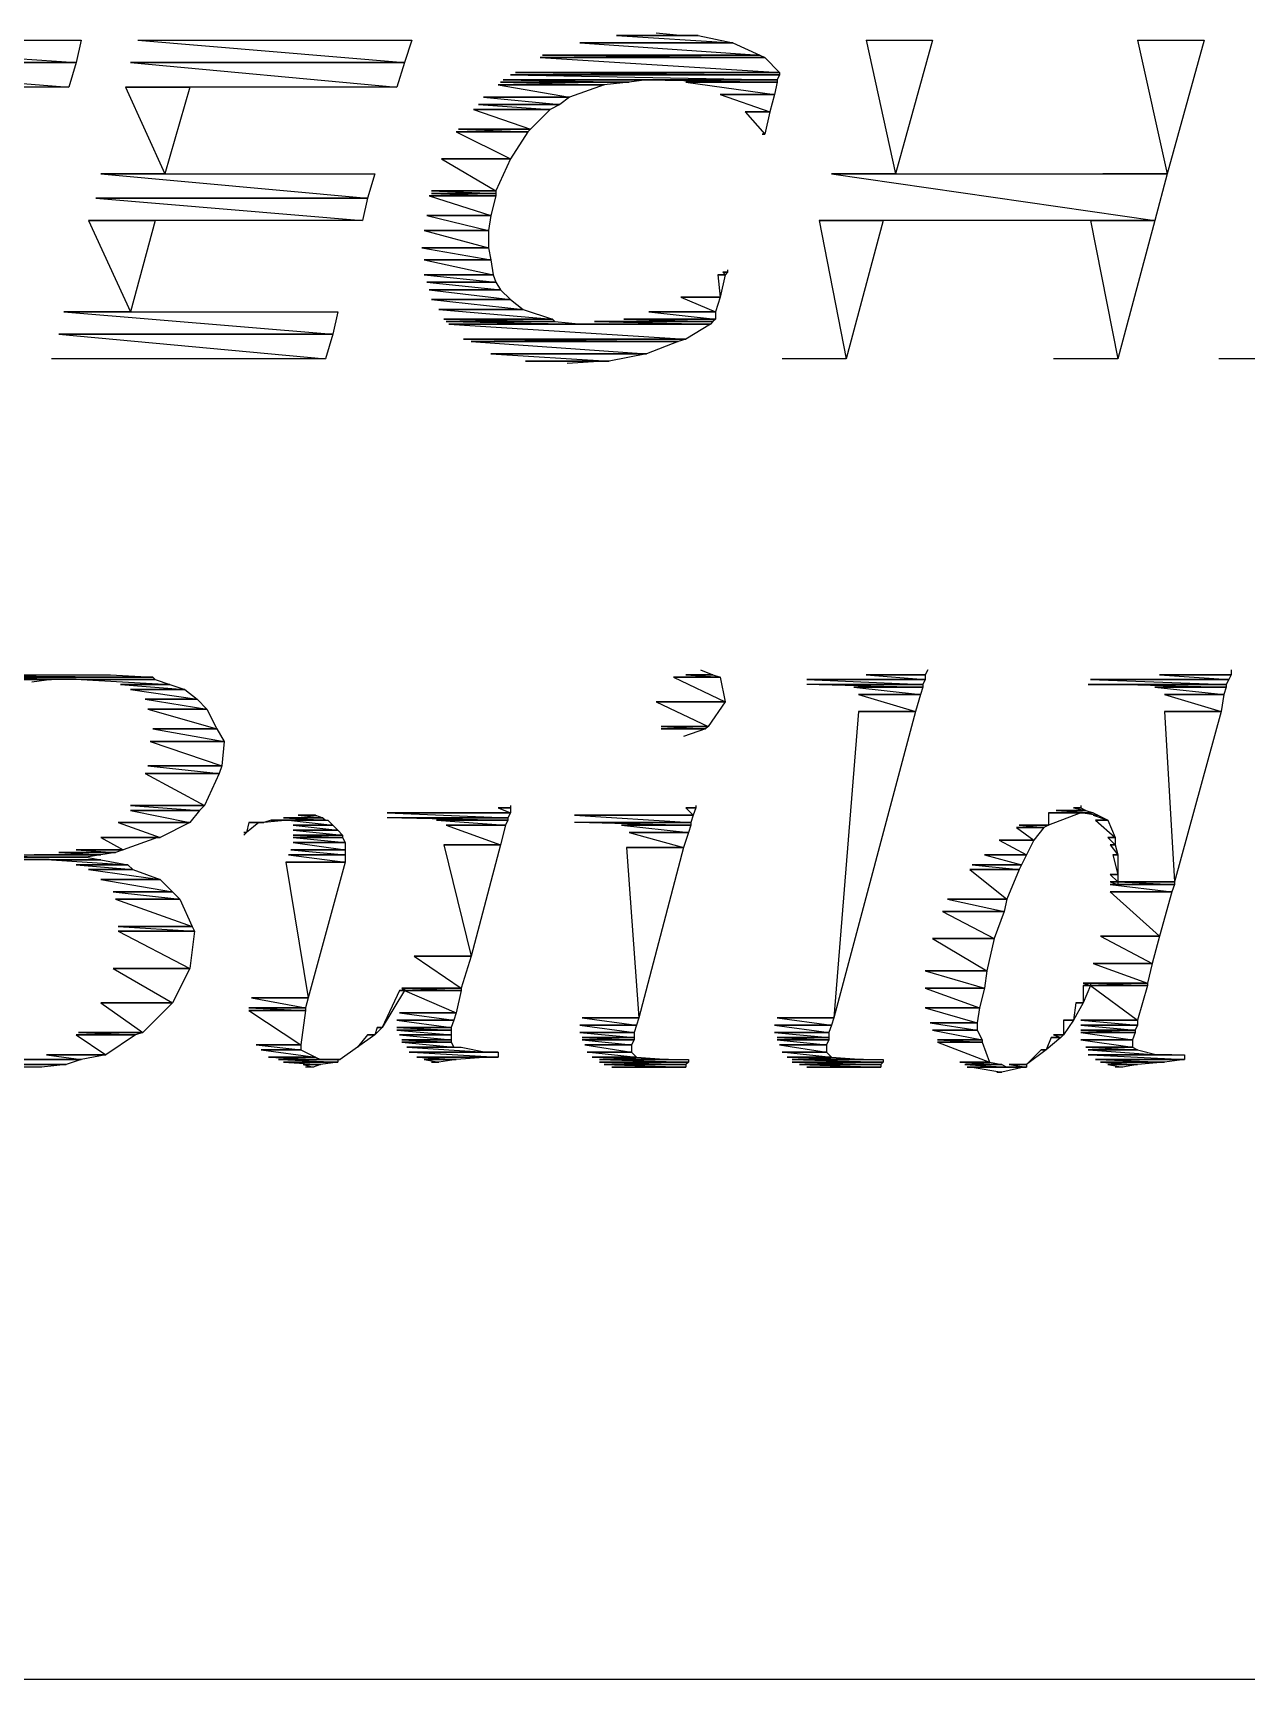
# Model space of a CAD drawing. Header units: millimetres. Extents: x 14 to 201, y 16 to 268.
# Drawn here: x 108.96 to 119.36, y 15.62 to 29.74 of the extents above; entities that cross this region are included whole.
import ezdxf

# ---------------------------------------------------------------- set-up
doc = ezdxf.new("R2010")
doc.units = ezdxf.units.MM
doc.layers.get('0').update_dxf_attribs({"linetype": 'CONTINUOUS'})

msp = doc.modelspace()

# ---------------------------------------------------------------- linework, layer by layer
at = {"color": 0}
for p, q in [((106.638, 29.6761), (109.325, 29.4845)), ((106.638, 29.6761), (109.368, 29.6761)), ((109.368, 29.6761), (109.325, 29.4845)), ((109.854, 29.6761), (112.141, 29.4845)), ((109.854, 29.6761), (112.204, 29.6761)), ((112.204, 29.6761), (112.141, 29.4845)), ((114.956, 29.654), (113.644, 29.654)), ((113.644, 29.654), (115.189, 29.5493)), ((113.644, 29.654), (114.956, 29.654)), ((114.66, 29.7174), (113.961, 29.7174)), ((113.961, 29.7174), (114.956, 29.654)), ((113.961, 29.7174), (114.66, 29.7174)), ((114.533, 29.7174), (114.004, 29.7174)), ((114.004, 29.7174), (114.66, 29.7174)), ((114.004, 29.7174), (114.66, 29.7174)), ((114.3, 29.7394), (114.533, 29.7174)), ((114.66, 29.7174), (114.956, 29.654)), ((114.956, 29.654), (115.189, 29.5493)), ((116.1, 29.6761), (116.353, 28.5323)), ((116.1, 29.6761), (116.67, 29.6761)), ((116.67, 29.6761), (116.353, 28.5323)), ((118.427, 29.6761), (118.682, 28.5323)), ((118.427, 29.6761), (118.999, 29.6761)), ((118.999, 29.6761), (118.682, 28.5323)), ((115.232, 29.5272), (113.305, 29.5272)), ((113.305, 29.5272), (115.358, 29.4004)), ((113.305, 29.5272), (115.232, 29.5272)), ((115.189, 29.5493), (113.326, 29.5493)), ((113.326, 29.5493), (115.232, 29.5272)), ((113.326, 29.5493), (115.189, 29.5493)), ((115.189, 29.5493), (115.232, 29.5272)), ((115.232, 29.5272), (115.358, 29.4004)), ((109.325, 29.4845), (106.575, 29.4845)), ((106.575, 29.4845), (109.262, 29.2737)), ((106.575, 29.4845), (109.325, 29.4845)), ((109.325, 29.4845), (109.262, 29.2737)), ((112.141, 29.4845), (109.791, 29.4845)), ((109.791, 29.4845), (112.077, 29.2737)), ((109.791, 29.4845), (112.141, 29.4845)), ((112.141, 29.4845), (112.077, 29.2737)), ((115.358, 29.3798), (113.052, 29.3798)), ((113.052, 29.3798), (115.338, 29.3371)), ((113.052, 29.3798), (115.358, 29.3798)), ((115.358, 29.4004), (113.093, 29.4004)), ((113.093, 29.4004), (115.358, 29.3798)), ((113.093, 29.4004), (115.358, 29.4004)), ((115.358, 29.3798), (115.338, 29.3371)), ((115.358, 29.4004), (115.358, 29.3798)), ((109.262, 29.2737), (106.532, 29.2737)), ((112.077, 29.2737), (109.75, 29.2737)), ((109.75, 29.2737), (110.087, 28.5323)), ((109.75, 29.2737), (110.3, 29.2737)), ((110.3, 29.2737), (110.087, 28.5323)), ((113.855, 29.2943), (112.945, 29.2943)), ((112.945, 29.2943), (113.558, 29.1882)), ((112.945, 29.2943), (113.855, 29.2943)), ((114.067, 29.3164), (112.966, 29.3164)), ((112.966, 29.3164), (113.855, 29.2943)), ((112.966, 29.3164), (114.067, 29.3164)), ((115.338, 29.3371), (112.988, 29.3371)), ((112.988, 29.3371), (114.067, 29.3164)), ((112.988, 29.3371), (114.216, 29.3371)), ((113.855, 29.2943), (113.558, 29.1882)), ((114.067, 29.3164), (113.855, 29.2943)), ((114.216, 29.3371), (114.067, 29.3164)), ((114.216, 29.3371), (115.338, 29.3164)), ((114.216, 29.3371), (115.338, 29.3371)), ((115.338, 29.3164), (114.554, 29.3164)), ((114.554, 29.3164), (115.316, 29.2103)), ((114.554, 29.3164), (115.338, 29.3164)), ((115.338, 29.3164), (115.316, 29.2103)), ((115.338, 29.3371), (115.338, 29.3164)), ((113.391, 29.0835), (112.733, 29.0835)), ((112.733, 29.0835), (113.221, 28.914)), ((112.733, 29.0835), (113.391, 29.0835)), ((113.475, 29.1248), (112.776, 29.1248)), ((112.776, 29.1248), (113.391, 29.0835)), ((112.776, 29.1248), (113.475, 29.1248)), ((113.558, 29.1882), (112.819, 29.1882)), ((112.819, 29.1882), (113.475, 29.1248)), ((112.819, 29.1882), (113.558, 29.1882)), ((113.391, 29.0835), (113.221, 28.914)), ((113.475, 29.1248), (113.391, 29.0835)), ((113.558, 29.1882), (113.475, 29.1248)), ((115.316, 29.2103), (114.85, 29.2103)), ((114.85, 29.2103), (115.274, 29.0614)), ((114.85, 29.2103), (115.316, 29.2103)), ((115.316, 29.2103), (115.274, 29.0614)), ((115.274, 29.0614), (115.062, 29.0614)), ((115.062, 29.0614), (115.232, 28.8713)), ((115.062, 29.0614), (115.274, 29.0614)), ((115.274, 29.0614), (115.232, 28.8713)), ((113.199, 28.8919), (112.586, 28.8919)), ((112.586, 28.8919), (113.052, 28.6591)), ((112.586, 28.8919), (113.199, 28.8919)), ((113.221, 28.914), (112.606, 28.914)), ((112.606, 28.914), (113.199, 28.8919)), ((112.606, 28.914), (113.221, 28.914)), ((113.199, 28.8919), (113.052, 28.6591)), ((113.221, 28.914), (113.199, 28.8919)), ((115.209, 28.8713), (115.232, 28.8713)), ((115.232, 28.8713), (115.209, 28.8713)), ((110.087, 28.5323), (109.538, 28.5323)), ((109.538, 28.5323), (111.824, 28.3215)), ((109.538, 28.5323), (111.887, 28.5323)), ((111.887, 28.5323), (111.824, 28.3215)), ((113.052, 28.6591), (112.459, 28.6591)), ((112.459, 28.6591), (112.925, 28.3848)), ((112.459, 28.6591), (113.052, 28.6591)), ((113.052, 28.6591), (112.925, 28.3848)), ((116.353, 28.5323), (115.804, 28.5323)), ((115.804, 28.5323), (118.576, 28.1299)), ((115.804, 28.5323), (118.682, 28.5323)), ((118.682, 28.5323), (118.131, 28.5323)), ((118.682, 28.5323), (118.576, 28.1299)), ((112.925, 28.3848), (112.373, 28.3848)), ((112.373, 28.3848), (112.925, 28.3628)), ((112.373, 28.3848), (112.925, 28.3848)), ((112.925, 28.3848), (112.925, 28.3628)), ((111.824, 28.3215), (109.495, 28.3215)), ((109.495, 28.3215), (111.781, 28.1299)), ((109.495, 28.3215), (111.824, 28.3215)), ((111.824, 28.3215), (111.781, 28.1299)), ((112.925, 28.3421), (112.353, 28.3421)), ((112.353, 28.3421), (112.882, 28.1726)), ((112.353, 28.3421), (112.925, 28.3421)), ((112.925, 28.3628), (112.373, 28.3628)), ((112.373, 28.3628), (112.925, 28.3421)), ((112.373, 28.3628), (112.925, 28.3628)), ((112.925, 28.3421), (112.882, 28.1726)), ((112.925, 28.3628), (112.925, 28.3421)), ((111.781, 28.1299), (109.431, 28.1299)), ((109.431, 28.1299), (109.791, 27.3472)), ((109.431, 28.1299), (110.003, 28.1299)), ((110.003, 28.1299), (109.791, 27.3472)), ((112.882, 28.1726), (112.332, 28.1726)), ((112.332, 28.1726), (112.861, 28.0458)), ((112.332, 28.1726), (112.882, 28.1726)), ((112.882, 28.1726), (112.861, 28.0458)), ((118.576, 28.1299), (115.697, 28.1299)), ((115.697, 28.1299), (115.93, 26.9448)), ((115.697, 28.1299), (116.247, 28.1299)), ((116.247, 28.1299), (115.93, 26.9448)), ((118.025, 28.1299), (118.258, 26.9448)), ((118.025, 28.1299), (118.576, 28.1299)), ((118.576, 28.1299), (118.258, 26.9448)), ((112.861, 28.0458), (112.31, 28.0458)), ((112.31, 28.0458), (112.861, 27.897)), ((112.31, 28.0458), (112.861, 28.0458)), ((112.861, 28.0458), (112.861, 27.897)), ((112.861, 27.897), (112.29, 27.897)), ((112.29, 27.897), (112.882, 27.7923)), ((112.29, 27.897), (112.861, 27.897)), ((112.861, 27.897), (112.882, 27.7923)), ((112.882, 27.7923), (112.31, 27.7923)), ((112.31, 27.7923), (112.903, 27.6655)), ((112.31, 27.7923), (112.882, 27.7923)), ((112.882, 27.7923), (112.903, 27.6655)), ((114.913, 27.6862), (114.872, 27.6862)), ((114.872, 27.6862), (114.893, 27.6655)), ((114.872, 27.6862), (114.913, 27.6862)), ((114.913, 27.6862), (114.893, 27.6655)), ((114.913, 27.7068), (114.913, 27.6862)), ((112.903, 27.6655), (112.31, 27.6655)), ((112.31, 27.6655), (112.925, 27.6007)), ((112.31, 27.6655), (112.903, 27.6655)), ((112.925, 27.6007), (112.332, 27.6007)), ((112.332, 27.6007), (112.966, 27.5373)), ((112.332, 27.6007), (112.925, 27.6007)), ((112.966, 27.5373), (112.353, 27.5373)), ((112.353, 27.5373), (113.052, 27.4533)), ((112.353, 27.5373), (112.966, 27.5373)), ((112.903, 27.6655), (112.925, 27.6007)), ((112.925, 27.6007), (112.966, 27.5373)), ((112.966, 27.5373), (113.052, 27.4533)), ((114.893, 27.6655), (114.829, 27.6655)), ((114.829, 27.6655), (114.85, 27.4739)), ((114.829, 27.6655), (114.893, 27.6655)), ((114.893, 27.6655), (114.85, 27.4739)), ((113.052, 27.4533), (112.373, 27.4533)), ((112.373, 27.4533), (113.158, 27.3678)), ((112.373, 27.4533), (113.052, 27.4533)), ((113.052, 27.4533), (113.158, 27.3678)), ((114.85, 27.4739), (114.512, 27.4739)), ((114.512, 27.4739), (114.808, 27.3472)), ((114.512, 27.4739), (114.85, 27.4739)), ((114.85, 27.4739), (114.808, 27.3472)), ((109.791, 27.3472), (109.221, 27.3472)), ((109.221, 27.3472), (111.528, 27.157)), ((109.221, 27.3472), (111.57, 27.3472)), ((111.57, 27.3472), (111.528, 27.157)), ((113.158, 27.3678), (112.437, 27.3678)), ((112.437, 27.3678), (113.411, 27.2838)), ((112.437, 27.3678), (113.158, 27.3678)), ((113.411, 27.2838), (112.48, 27.2838)), ((112.48, 27.2838), (113.432, 27.2631)), ((112.48, 27.2838), (113.411, 27.2838)), ((113.432, 27.2631), (112.5, 27.2631)), ((112.5, 27.2631), (113.665, 27.2411)), ((112.5, 27.2631), (113.432, 27.2631)), ((113.158, 27.3678), (113.411, 27.2838)), ((113.411, 27.2838), (113.432, 27.2631)), ((113.432, 27.2631), (113.665, 27.2411)), ((114.786, 27.2631), (113.771, 27.2631)), ((113.771, 27.2631), (114.766, 27.2411)), ((113.771, 27.2631), (114.786, 27.2631)), ((114.808, 27.2838), (114.024, 27.2838)), ((114.024, 27.2838), (114.786, 27.2631)), ((114.024, 27.2838), (114.808, 27.2838)), ((114.808, 27.3472), (114.237, 27.3472)), ((114.237, 27.3472), (114.808, 27.2838)), ((114.237, 27.3472), (114.808, 27.3472)), ((114.786, 27.2631), (114.766, 27.2411)), ((114.808, 27.2838), (114.786, 27.2631)), ((114.808, 27.3472), (114.808, 27.2838)), ((111.528, 27.157), (109.178, 27.157)), ((109.178, 27.157), (111.464, 26.9448)), ((109.178, 27.157), (111.528, 27.157)), ((111.528, 27.157), (111.464, 26.9448)), ((113.665, 27.2411), (112.522, 27.2411)), ((112.522, 27.2411), (114.554, 27.1143)), ((112.522, 27.2411), (114.766, 27.2411)), ((114.554, 27.1143), (112.649, 27.1143)), ((112.649, 27.1143), (114.49, 27.0936)), ((112.649, 27.1143), (114.554, 27.1143)), ((114.766, 27.2411), (113.665, 27.2411)), ((114.554, 27.1143), (114.49, 27.0936)), ((114.766, 27.2411), (114.554, 27.1143)), ((114.49, 27.0936), (112.713, 27.0936)), ((112.713, 27.0936), (114.216, 26.9875)), ((112.713, 27.0936), (114.49, 27.0936)), ((114.216, 26.9875), (112.882, 26.9875)), ((112.882, 26.9875), (113.897, 26.9241)), ((112.882, 26.9875), (114.216, 26.9875)), ((114.216, 26.9875), (113.897, 26.9241)), ((114.49, 27.0936), (114.216, 26.9875)), ((111.464, 26.9448), (109.115, 26.9448)), ((113.897, 26.9241), (113.178, 26.9241)), ((113.178, 26.9241), (113.855, 26.9241)), ((113.178, 26.9241), (113.897, 26.9241)), ((113.262, 26.9241), (113.855, 26.9241)), ((113.855, 26.9241), (113.262, 26.9241)), ((113.855, 26.9241), (113.538, 26.9034)), ((113.897, 26.9241), (113.855, 26.9241)), ((115.93, 26.9448), (115.379, 26.9448)), ((118.258, 26.9448), (117.708, 26.9448)), ((119.676, 26.9448), (119.126, 26.9448)), ((16.214, 15.6215), (149.648, 15.6215))]:
    msp.add_line(p, q, dxfattribs=at)
at = {"color": 251}
for p, q in [((109.983, 24.2149), (107.484, 24.2149)), ((107.484, 24.2149), (110.003, 24.1928)), ((107.484, 24.2149), (109.983, 24.2149)), ((110.003, 24.1928), (107.484, 24.1928)), ((107.484, 24.1928), (109.115, 24.1928)), ((107.505, 24.2356), (109.983, 24.2149)), ((107.505, 24.2356), (109.621, 24.2356)), ((109.115, 24.1928), (108.945, 24.1722)), ((109.368, 24.1928), (110.13, 24.1515)), ((109.368, 24.1928), (110.003, 24.1928)), ((109.621, 24.2356), (109.983, 24.2149)), ((110.13, 24.1515), (109.707, 24.1515)), ((109.707, 24.1515), (110.257, 24.1088)), ((109.707, 24.1515), (110.13, 24.1515)), ((109.983, 24.2149), (110.003, 24.1928)), ((110.003, 24.1928), (110.13, 24.1515)), ((110.13, 24.1515), (110.257, 24.1088)), ((114.85, 24.2149), (114.449, 24.2149)), ((114.449, 24.2149), (114.893, 24.0027)), ((114.449, 24.2149), (114.85, 24.2149)), ((114.786, 24.2356), (114.554, 24.2356)), ((114.554, 24.2356), (114.85, 24.2149)), ((114.554, 24.2356), (114.786, 24.2356)), ((114.68, 24.2783), (114.786, 24.2356)), ((114.786, 24.2356), (114.85, 24.2149)), ((114.85, 24.2149), (114.893, 24.0027)), ((116.607, 24.1928), (115.591, 24.1928)), ((115.591, 24.1928), (116.586, 24.1515)), ((115.591, 24.1928), (116.607, 24.1928)), ((116.586, 24.1515), (115.591, 24.1515)), ((115.697, 24.1515), (116.586, 24.1294)), ((115.697, 24.1515), (116.586, 24.1515)), ((116.607, 24.2356), (116.1, 24.2356)), ((116.1, 24.2356), (116.607, 24.1928)), ((116.1, 24.2356), (116.607, 24.2356)), ((116.607, 24.1928), (116.586, 24.1515)), ((116.586, 24.1515), (116.586, 24.1294)), ((116.629, 24.2783), (116.607, 24.2356)), ((116.607, 24.2356), (116.607, 24.1928)), ((119.189, 24.1515), (118.004, 24.1515)), ((118.004, 24.1515), (119.189, 24.1515)), ((118.004, 24.1515), (119.189, 24.1515)), ((119.211, 24.1928), (118.025, 24.1928)), ((118.025, 24.1928), (119.189, 24.1515)), ((118.025, 24.1928), (119.211, 24.1928)), ((119.189, 24.1515), (118.321, 24.1515)), ((118.321, 24.1515), (119.189, 24.1294)), ((118.321, 24.1515), (119.189, 24.1515)), ((119.232, 24.2356), (118.617, 24.2356)), ((118.617, 24.2356), (119.211, 24.1928)), ((118.617, 24.2356), (119.232, 24.2356)), ((119.211, 24.1928), (119.189, 24.1515)), ((119.189, 24.1515), (119.189, 24.1294)), ((119.232, 24.2356), (119.211, 24.1928)), ((119.232, 24.2783), (119.232, 24.2356)), ((110.257, 24.1088), (109.791, 24.1088)), ((109.791, 24.1088), (110.363, 24.0247)), ((109.791, 24.1088), (110.257, 24.1088)), ((110.363, 24.0247), (109.918, 24.0247)), ((109.918, 24.0247), (110.447, 23.9393)), ((109.918, 24.0247), (110.363, 24.0247)), ((110.257, 24.1088), (110.363, 24.0247)), ((110.363, 24.0247), (110.447, 23.9393)), ((114.893, 24.0027), (114.3, 24.0027)), ((114.3, 24.0027), (114.745, 23.7918)), ((114.3, 24.0027), (114.893, 24.0027)), ((114.893, 24.0027), (114.745, 23.7918)), ((116.586, 24.1294), (115.994, 24.1294)), ((115.994, 24.1294), (116.566, 24.0661)), ((115.994, 24.1294), (116.586, 24.1294)), ((116.566, 24.0661), (116.036, 24.0661)), ((116.036, 24.0661), (116.523, 23.9186)), ((116.036, 24.0661), (116.566, 24.0661)), ((116.566, 24.0661), (116.523, 23.9186)), ((116.586, 24.1294), (116.566, 24.0661)), ((119.189, 24.1294), (118.576, 24.1294)), ((118.576, 24.1294), (119.169, 24.0661)), ((118.576, 24.1294), (119.189, 24.1294)), ((119.169, 24.0661), (118.66, 24.0661)), ((118.66, 24.0661), (119.146, 23.9186)), ((118.66, 24.0661), (119.169, 24.0661)), ((119.169, 24.0661), (119.146, 23.9186)), ((119.189, 24.1294), (119.169, 24.0661)), ((110.447, 23.9393), (109.94, 23.9393)), ((109.94, 23.9393), (110.532, 23.7698)), ((109.94, 23.9393), (110.447, 23.9393)), ((110.447, 23.9393), (110.532, 23.7698)), ((116.036, 23.9186), (115.824, 21.2935)), ((116.523, 23.9186), (115.824, 21.2935)), ((116.523, 23.9186), (116.036, 23.9186)), ((116.036, 23.9186), (116.523, 23.9186)), ((119.146, 23.9186), (118.66, 23.9186)), ((118.66, 23.9186), (118.746, 22.4579)), ((118.66, 23.9186), (119.146, 23.9186)), ((119.146, 23.9186), (118.746, 22.4579)), ((110.532, 23.7698), (109.983, 23.7698)), ((109.983, 23.7698), (110.596, 23.6637)), ((109.983, 23.7698), (110.532, 23.7698)), ((110.532, 23.7698), (110.596, 23.6637)), ((114.745, 23.7918), (114.343, 23.7918)), ((114.343, 23.7918), (114.723, 23.7698)), ((114.343, 23.7918), (114.745, 23.7918)), ((114.343, 23.7698), (114.723, 23.7698)), ((114.723, 23.7698), (114.343, 23.7698)), ((114.723, 23.7698), (114.533, 23.7064)), ((114.745, 23.7918), (114.723, 23.7698)), ((110.596, 23.6637), (109.96, 23.6637)), ((109.96, 23.6637), (110.575, 23.4528)), ((109.96, 23.6637), (110.596, 23.6637)), ((110.596, 23.6637), (110.575, 23.4528)), ((110.575, 23.4528), (109.94, 23.4528)), ((109.94, 23.4528), (110.553, 23.3894)), ((109.94, 23.4528), (110.575, 23.4528)), ((110.575, 23.4528), (110.553, 23.3894)), ((110.553, 23.3894), (109.918, 23.3894)), ((109.918, 23.3894), (110.426, 23.1138)), ((109.918, 23.3894), (110.553, 23.3894)), ((110.553, 23.3894), (110.426, 23.1138)), ((110.426, 23.1138), (109.791, 23.1138)), ((109.791, 23.1138), (110.383, 23.0711)), ((109.791, 23.1138), (110.426, 23.1138)), ((110.383, 23.0711), (109.791, 23.0711)), ((109.791, 23.0711), (110.3, 22.9664)), ((109.791, 23.0711), (110.383, 23.0711)), ((110.383, 23.0711), (110.3, 22.9664)), ((110.426, 23.1138), (110.383, 23.0711)), ((111.379, 23.0298), (111.231, 23.0298)), ((111.231, 23.0298), (111.442, 23.0077)), ((111.231, 23.0298), (111.379, 23.0298)), ((111.337, 23.0298), (111.252, 23.0298)), ((111.252, 23.0298), (111.379, 23.0298)), ((111.252, 23.0298), (111.379, 23.0298)), ((111.315, 23.0298), (111.337, 23.0298)), ((111.379, 23.0298), (111.442, 23.0077)), ((113.052, 23.0504), (111.993, 23.0504)), ((111.993, 23.0504), (113.029, 23.0077)), ((111.993, 23.0504), (113.052, 23.0504)), ((113.052, 23.0932), (112.945, 23.0932)), ((112.945, 23.0932), (113.052, 23.0504)), ((112.945, 23.0932), (113.052, 23.0932)), ((113.052, 23.0504), (113.029, 23.0077)), ((113.052, 23.1138), (113.052, 23.0932)), ((113.052, 23.0932), (113.052, 23.0504)), ((114.617, 23.0298), (113.601, 23.0298)), ((113.601, 23.0298), (114.596, 22.9664)), ((113.601, 23.0298), (114.617, 23.0298)), ((114.639, 23.0932), (114.554, 23.0932)), ((114.554, 23.0932), (114.617, 23.0298)), ((114.554, 23.0932), (114.639, 23.0932)), ((114.617, 23.0298), (114.596, 22.9664)), ((114.639, 23.0932), (114.617, 23.0298)), ((114.639, 23.1138), (114.639, 23.0932)), ((118.047, 23.0504), (117.665, 23.0504)), ((117.665, 23.0504), (117.941, 23.0504)), ((117.665, 23.0504), (117.941, 23.0504)), ((117.665, 23.0504), (117.665, 22.9443)), ((117.665, 23.0504), (117.941, 23.0504)), ((117.941, 23.0504), (117.665, 22.9443)), ((117.983, 23.0711), (117.729, 23.0711)), ((117.729, 23.0711), (118.047, 23.0504)), ((117.729, 23.0711), (117.983, 23.0711)), ((117.941, 23.0932), (117.878, 23.0932)), ((117.878, 23.0932), (117.983, 23.0711)), ((117.878, 23.0932), (117.941, 23.0932)), ((117.941, 23.1138), (117.941, 23.0932)), ((117.941, 23.0932), (117.983, 23.0711)), ((117.941, 23.0504), (118.047, 23.0504)), ((117.941, 23.0504), (118.047, 23.0504)), ((118.047, 23.0504), (117.961, 23.0504)), ((117.961, 23.0504), (118.088, 23.0298)), ((117.961, 23.0504), (118.047, 23.0504)), ((117.983, 23.0711), (118.047, 23.0504)), ((118.047, 23.0504), (118.088, 23.0298)), ((118.088, 23.0298), (118.047, 23.0298)), ((118.047, 23.0298), (118.174, 22.9871)), ((118.047, 23.0298), (118.088, 23.0298)), ((118.088, 23.0298), (118.174, 22.9871)), ((110.3, 22.9664), (109.686, 22.9664)), ((109.686, 22.9664), (110.046, 22.8382)), ((109.686, 22.9664), (110.3, 22.9664)), ((110.3, 22.9664), (110.046, 22.8382)), ((110.765, 22.881), (110.786, 22.881)), ((110.786, 22.881), (110.765, 22.8603)), ((110.786, 22.881), (110.765, 22.881)), ((110.808, 22.9664), (110.786, 22.881)), ((110.892, 22.9664), (110.786, 22.881)), ((110.935, 22.9664), (110.808, 22.9664)), ((110.808, 22.9664), (110.892, 22.9664)), ((110.808, 22.9664), (110.935, 22.9664)), ((110.808, 22.9664), (110.892, 22.9664)), ((110.935, 22.9664), (110.892, 22.9664)), ((110.998, 22.9871), (110.935, 22.9664)), ((111.146, 22.9871), (110.935, 22.9664)), ((111.464, 22.9871), (110.998, 22.9871)), ((110.998, 22.9871), (111.146, 22.9871)), ((111.442, 23.0077), (111.104, 23.0077)), ((111.104, 23.0077), (111.464, 22.9871)), ((111.104, 23.0077), (111.442, 23.0077)), ((111.146, 22.9871), (111.485, 22.9871)), ((111.146, 22.9871), (111.485, 22.9871)), ((111.146, 22.9871), (111.528, 22.9443)), ((111.146, 22.9871), (111.485, 22.9871)), ((111.528, 22.9443), (111.188, 22.9443)), ((111.188, 22.9443), (111.528, 22.9443)), ((111.188, 22.9443), (111.528, 22.9443)), ((111.188, 22.9443), (111.57, 22.903)), ((111.188, 22.9443), (111.528, 22.9443)), ((111.57, 22.903), (111.188, 22.903)), ((111.188, 22.903), (111.611, 22.8603)), ((111.188, 22.903), (111.57, 22.903)), ((111.442, 23.0077), (111.464, 22.9871)), ((111.485, 22.9871), (111.528, 22.9443)), ((111.528, 22.9443), (111.57, 22.903)), ((111.57, 22.903), (111.611, 22.8603)), ((113.029, 23.0077), (111.993, 23.0077)), ((112.12, 23.0077), (113.029, 22.9871)), ((112.12, 23.0077), (113.029, 23.0077)), ((113.029, 22.9871), (112.416, 22.9871)), ((112.416, 22.9871), (113.009, 22.9443)), ((112.416, 22.9871), (113.029, 22.9871)), ((113.009, 22.9443), (112.5, 22.9443)), ((112.5, 22.9443), (112.966, 22.7748)), ((112.5, 22.9443), (113.009, 22.9443)), ((113.009, 22.9443), (112.966, 22.7748)), ((113.029, 22.9871), (113.009, 22.9443)), ((113.029, 23.0077), (113.029, 22.9871)), ((114.596, 22.9664), (113.601, 22.9664)), ((113.728, 22.9664), (114.596, 22.9443)), ((113.728, 22.9664), (114.596, 22.9664)), ((114.596, 22.9443), (114.004, 22.9443)), ((114.004, 22.9443), (114.576, 22.881)), ((114.004, 22.9443), (114.596, 22.9443)), ((114.576, 22.881), (114.067, 22.881)), ((114.067, 22.881), (114.533, 22.7542)), ((114.067, 22.881), (114.576, 22.881)), ((114.576, 22.881), (114.533, 22.7542)), ((114.596, 22.9443), (114.576, 22.881)), ((114.596, 22.9664), (114.596, 22.9443)), ((117.624, 22.9237), (117.391, 22.9237)), ((117.391, 22.9237), (117.538, 22.8176)), ((117.391, 22.9237), (117.624, 22.9237)), ((117.665, 22.9443), (117.412, 22.9443)), ((117.412, 22.9443), (117.624, 22.9237)), ((117.412, 22.9443), (117.665, 22.9443)), ((117.624, 22.9237), (117.538, 22.8176)), ((117.665, 22.9443), (117.624, 22.9237)), ((118.174, 22.9871), (118.068, 22.9871)), ((118.068, 22.9871), (118.237, 22.8382)), ((118.068, 22.9871), (118.174, 22.9871)), ((118.174, 22.9871), (118.237, 22.8382)), ((109.728, 22.7335), (109.325, 22.7335)), ((109.325, 22.7335), (109.664, 22.7114)), ((109.325, 22.7335), (109.728, 22.7335)), ((110.024, 22.8382), (109.538, 22.8382)), ((109.538, 22.8382), (109.728, 22.7335)), ((109.538, 22.8382), (110.024, 22.8382)), ((110.046, 22.8382), (109.558, 22.8382)), ((109.558, 22.8382), (110.024, 22.8382)), ((109.558, 22.8382), (110.046, 22.8382)), ((109.728, 22.7335), (109.664, 22.7114)), ((110.024, 22.8382), (109.728, 22.7335)), ((110.046, 22.8382), (110.024, 22.8382)), ((111.633, 22.7335), (111.168, 22.7335)), ((111.168, 22.7335), (111.633, 22.6908)), ((111.168, 22.7335), (111.633, 22.7335)), ((111.611, 22.8603), (111.188, 22.8603)), ((111.188, 22.8603), (111.611, 22.8382)), ((111.188, 22.8603), (111.611, 22.8603)), ((111.611, 22.8382), (111.188, 22.8382)), ((111.188, 22.8382), (111.633, 22.7969)), ((111.188, 22.8382), (111.611, 22.8382)), ((111.633, 22.7969), (111.188, 22.7969)), ((111.188, 22.7969), (111.633, 22.7335)), ((111.188, 22.7969), (111.633, 22.7969)), ((111.611, 22.8603), (111.611, 22.8382)), ((111.611, 22.8382), (111.633, 22.7969)), ((111.633, 22.7969), (111.633, 22.7335)), ((111.633, 22.7335), (111.633, 22.6908)), ((112.966, 22.7748), (112.48, 22.7748)), ((112.48, 22.7748), (112.713, 21.8226)), ((112.48, 22.7748), (112.966, 22.7748)), ((112.966, 22.7748), (112.713, 21.8226)), ((114.533, 22.7542), (114.046, 22.7542)), ((114.046, 22.7542), (114.151, 21.2935)), ((114.046, 22.7542), (114.533, 22.7542)), ((114.533, 22.7542), (114.151, 21.2935)), ((117.538, 22.8176), (117.242, 22.8176)), ((117.242, 22.8176), (117.475, 22.6908)), ((117.242, 22.8176), (117.538, 22.8176)), ((117.538, 22.8176), (117.475, 22.6908)), ((118.237, 22.8382), (118.174, 22.8382)), ((118.174, 22.8382), (118.237, 22.7748)), ((118.174, 22.8382), (118.237, 22.8382)), ((118.237, 22.7748), (118.194, 22.7748)), ((118.194, 22.7748), (118.258, 22.6908)), ((118.194, 22.7748), (118.237, 22.7748)), ((118.237, 22.8382), (118.237, 22.7748)), ((118.237, 22.7748), (118.258, 22.6908)), ((107.823, 22.6908), (109.411, 22.6701)), ((107.823, 22.6908), (109.538, 22.6908)), ((109.411, 22.6701), (107.823, 22.6701)), ((107.823, 22.6701), (109.538, 22.6481)), ((107.823, 22.6701), (109.411, 22.6701)), ((109.538, 22.6481), (107.823, 22.6481)), ((109.538, 22.6908), (108.966, 22.6908)), ((109.115, 22.6481), (109.77, 22.6053)), ((109.115, 22.6481), (109.538, 22.6481)), ((109.664, 22.7114), (109.178, 22.7114)), ((109.178, 22.7114), (109.538, 22.6908)), ((109.178, 22.7114), (109.664, 22.7114)), ((109.77, 22.6053), (109.325, 22.6053)), ((109.325, 22.6053), (109.813, 22.564)), ((109.325, 22.6053), (109.77, 22.6053)), ((109.538, 22.6908), (109.411, 22.6701)), ((109.411, 22.6701), (109.538, 22.6481)), ((109.664, 22.7114), (109.538, 22.6908)), ((109.538, 22.6481), (109.77, 22.6053)), ((109.77, 22.6053), (109.813, 22.564)), ((111.633, 22.6274), (111.125, 22.6274)), ((111.125, 22.6274), (111.315, 21.4629)), ((111.125, 22.6274), (111.633, 22.6274)), ((111.633, 22.6908), (111.146, 22.6908)), ((111.146, 22.6908), (111.633, 22.6274)), ((111.146, 22.6908), (111.633, 22.6908)), ((111.633, 22.6274), (111.315, 21.4629)), ((111.633, 22.6908), (111.633, 22.6274)), ((117.432, 22.6053), (117.009, 22.6053)), ((117.009, 22.6053), (117.412, 22.564)), ((117.009, 22.6053), (117.432, 22.6053)), ((117.475, 22.6908), (117.115, 22.6908)), ((117.115, 22.6908), (117.432, 22.6053)), ((117.115, 22.6908), (117.475, 22.6908)), ((117.432, 22.6053), (117.412, 22.564)), ((117.475, 22.6908), (117.432, 22.6053)), ((118.258, 22.6908), (118.217, 22.6908)), ((118.217, 22.6908), (118.258, 22.5213)), ((118.217, 22.6908), (118.258, 22.6908)), ((118.258, 22.6908), (118.258, 22.5213)), ((109.813, 22.564), (109.431, 22.564)), ((109.431, 22.564), (110.046, 22.4786)), ((109.431, 22.564), (109.813, 22.564)), ((110.046, 22.4786), (109.538, 22.4786)), ((109.538, 22.4786), (110.151, 22.3738)), ((109.538, 22.4786), (110.046, 22.4786)), ((109.813, 22.564), (110.046, 22.4786)), ((110.046, 22.4786), (110.151, 22.3738)), ((117.412, 22.564), (116.989, 22.564)), ((116.989, 22.564), (117.306, 22.3091)), ((116.989, 22.564), (117.412, 22.564)), ((117.412, 22.564), (117.306, 22.3091)), ((118.258, 22.5213), (118.194, 22.5213)), ((118.194, 22.5213), (118.258, 22.4579)), ((118.194, 22.5213), (118.258, 22.5213)), ((118.258, 22.4579), (118.194, 22.4579)), ((118.194, 22.4579), (118.258, 22.4372)), ((118.194, 22.4579), (118.258, 22.4579)), ((118.258, 22.5213), (118.258, 22.4579)), ((118.746, 22.4579), (118.258, 22.4579)), ((118.258, 22.4579), (118.746, 22.4372)), ((118.258, 22.4579), (118.746, 22.4579)), ((118.258, 22.4579), (118.258, 22.4372)), ((118.746, 22.4579), (118.746, 22.4372)), ((110.151, 22.3738), (109.644, 22.3738)), ((109.644, 22.3738), (110.216, 22.3091)), ((109.644, 22.3738), (110.151, 22.3738)), ((110.216, 22.3091), (109.664, 22.3091)), ((109.664, 22.3091), (110.32, 22.0762)), ((109.664, 22.3091), (110.216, 22.3091)), ((110.151, 22.3738), (110.216, 22.3091)), ((110.216, 22.3091), (110.32, 22.0762)), ((117.306, 22.3091), (116.797, 22.3091)), ((116.797, 22.3091), (117.285, 22.2043)), ((116.797, 22.3091), (117.306, 22.3091)), ((117.306, 22.3091), (117.285, 22.2043)), ((118.258, 22.4372), (118.194, 22.4372)), ((118.194, 22.4372), (118.723, 22.3738)), ((118.194, 22.4372), (118.746, 22.4372)), ((118.723, 22.3738), (118.194, 22.3738)), ((118.194, 22.3738), (118.617, 21.9921)), ((118.194, 22.3738), (118.723, 22.3738)), ((118.746, 22.4372), (118.258, 22.4372)), ((118.723, 22.3738), (118.617, 21.9921)), ((118.746, 22.4372), (118.723, 22.3738)), ((117.285, 22.2043), (116.756, 22.2043)), ((116.756, 22.2043), (117.199, 21.9715)), ((116.756, 22.2043), (117.285, 22.2043)), ((117.285, 22.2043), (117.199, 21.9715)), ((110.32, 22.0762), (109.686, 22.0762)), ((109.686, 22.0762), (110.342, 22.0348)), ((109.686, 22.0762), (110.32, 22.0762)), ((110.342, 22.0348), (109.686, 22.0348)), ((109.686, 22.0348), (110.3, 21.7165)), ((109.686, 22.0348), (110.342, 22.0348)), ((110.342, 22.0348), (110.3, 21.7165)), ((110.32, 22.0762), (110.342, 22.0348)), ((117.199, 21.9715), (116.67, 21.9715)), ((116.67, 21.9715), (117.199, 21.9715)), ((116.67, 21.9715), (117.199, 21.9715)), ((116.67, 21.9715), (117.136, 21.6958)), ((116.67, 21.9715), (117.199, 21.9715)), ((117.199, 21.9715), (117.136, 21.6958)), ((118.617, 21.9921), (118.11, 21.9921)), ((118.11, 21.9921), (118.554, 21.7592)), ((118.11, 21.9921), (118.617, 21.9921)), ((118.617, 21.9921), (118.554, 21.7592)), ((112.713, 21.8226), (112.226, 21.8226)), ((112.226, 21.8226), (112.629, 21.547)), ((112.226, 21.8226), (112.713, 21.8226)), ((112.713, 21.8226), (112.629, 21.547)), ((118.554, 21.7592), (118.047, 21.7592)), ((118.047, 21.7592), (118.513, 21.5897)), ((118.047, 21.7592), (118.554, 21.7592)), ((118.554, 21.7592), (118.513, 21.5897)), ((110.3, 21.7165), (109.644, 21.7165)), ((109.644, 21.7165), (110.3, 21.7165)), ((109.644, 21.7165), (110.3, 21.7165)), ((109.644, 21.7165), (110.151, 21.4202)), ((109.644, 21.7165), (110.3, 21.7165)), ((110.3, 21.7165), (110.151, 21.4202)), ((117.136, 21.6958), (116.607, 21.6958)), ((116.607, 21.6958), (117.115, 21.547)), ((116.607, 21.6958), (117.136, 21.6958)), ((117.136, 21.6958), (117.115, 21.547)), ((111.315, 21.4629), (110.829, 21.4629)), ((110.829, 21.4629), (111.294, 21.3789)), ((110.829, 21.4629), (111.315, 21.4629)), ((111.315, 21.4629), (111.294, 21.3789)), ((112.099, 21.5263), (111.95, 21.2094)), ((112.141, 21.5263), (111.95, 21.2094)), ((112.141, 21.5263), (112.099, 21.5263)), ((112.099, 21.5263), (112.141, 21.5263)), ((112.629, 21.547), (112.12, 21.547)), ((112.12, 21.547), (112.141, 21.5263)), ((112.12, 21.547), (112.141, 21.547)), ((112.141, 21.547), (112.629, 21.5263)), ((112.141, 21.547), (112.629, 21.547)), ((112.141, 21.547), (112.141, 21.5263)), ((112.629, 21.5263), (112.141, 21.5263)), ((112.141, 21.5263), (112.586, 21.3362)), ((112.141, 21.5263), (112.629, 21.5263)), ((112.629, 21.5263), (112.586, 21.3362)), ((112.629, 21.547), (112.629, 21.5263)), ((117.115, 21.547), (116.607, 21.547)), ((116.607, 21.547), (117.072, 21.3789)), ((116.607, 21.547), (117.115, 21.547)), ((117.115, 21.547), (117.072, 21.3789)), ((118.513, 21.5897), (117.961, 21.5897)), ((117.961, 21.5897), (118.025, 21.569)), ((117.961, 21.5897), (118.025, 21.5897)), ((118.025, 21.569), (117.961, 21.569)), ((117.961, 21.569), (117.961, 21.4202)), ((117.961, 21.569), (118.025, 21.569)), ((118.025, 21.569), (117.961, 21.4202)), ((118.025, 21.5897), (118.513, 21.569)), ((118.025, 21.5897), (118.513, 21.5897)), ((118.025, 21.5897), (118.025, 21.569)), ((118.513, 21.569), (118.025, 21.569)), ((118.025, 21.569), (118.427, 21.2728)), ((118.025, 21.569), (118.513, 21.569)), ((118.513, 21.569), (118.427, 21.2728)), ((118.513, 21.5897), (118.513, 21.569)), ((110.151, 21.4202), (109.538, 21.4202)), ((109.538, 21.4202), (109.897, 21.1667)), ((109.538, 21.4202), (110.151, 21.4202)), ((110.151, 21.4202), (109.897, 21.1667)), ((111.294, 21.3789), (110.808, 21.3789)), ((110.808, 21.3789), (111.294, 21.3568)), ((110.808, 21.3789), (111.294, 21.3789)), ((111.294, 21.3568), (110.808, 21.3568)), ((110.808, 21.3568), (111.252, 21.0606)), ((110.808, 21.3568), (111.294, 21.3568)), ((111.294, 21.3568), (111.252, 21.0606)), ((111.294, 21.3789), (111.294, 21.3568)), ((112.586, 21.3362), (112.099, 21.3362)), ((112.099, 21.3362), (112.586, 21.3362)), ((112.099, 21.3362), (112.586, 21.3362)), ((112.099, 21.3362), (112.564, 21.2728)), ((112.099, 21.3362), (112.586, 21.3362)), ((112.586, 21.3362), (112.564, 21.2728)), ((117.072, 21.3789), (116.607, 21.3789)), ((116.607, 21.3789), (117.052, 21.2507)), ((116.607, 21.3789), (117.072, 21.3789)), ((117.072, 21.3789), (117.052, 21.2507)), ((117.898, 21.4202), (117.878, 21.2728)), ((117.961, 21.4202), (117.878, 21.2728)), ((117.961, 21.4202), (117.898, 21.4202)), ((117.898, 21.4202), (117.961, 21.4202)), ((111.908, 21.2094), (111.887, 21.146)), ((111.95, 21.2094), (111.887, 21.146)), ((111.95, 21.2094), (111.908, 21.2094)), ((111.908, 21.2094), (111.95, 21.2094)), ((111.908, 21.2094), (111.95, 21.2094)), ((111.908, 21.2094), (111.95, 21.2094)), ((112.564, 21.2728), (112.077, 21.2728)), ((112.077, 21.2728), (112.543, 21.2094)), ((112.077, 21.2728), (112.564, 21.2728)), ((112.543, 21.2094), (112.077, 21.2094)), ((112.077, 21.2094), (112.543, 21.1873)), ((112.077, 21.2094), (112.543, 21.2094)), ((112.543, 21.1873), (112.077, 21.1873)), ((112.077, 21.1873), (112.543, 21.146)), ((112.077, 21.1873), (112.543, 21.1873)), ((112.564, 21.2728), (112.543, 21.2094)), ((112.543, 21.2094), (112.543, 21.1873)), ((112.543, 21.1873), (112.543, 21.146)), ((114.131, 21.2301), (113.644, 21.2301)), ((113.644, 21.2301), (114.11, 21.1667)), ((113.644, 21.2301), (114.131, 21.2301)), ((114.151, 21.2935), (113.665, 21.2935)), ((113.665, 21.2935), (114.131, 21.2301)), ((113.665, 21.2935), (114.151, 21.2935)), ((114.131, 21.2301), (114.11, 21.1667)), ((114.151, 21.2935), (114.131, 21.2301)), ((115.804, 21.2301), (115.316, 21.2301)), ((115.316, 21.2301), (115.781, 21.1667)), ((115.316, 21.2301), (115.804, 21.2301)), ((115.824, 21.2935), (115.338, 21.2935)), ((115.338, 21.2935), (115.804, 21.2301)), ((115.338, 21.2935), (115.824, 21.2935)), ((115.804, 21.2301), (115.781, 21.1667)), ((115.824, 21.2935), (115.804, 21.2301)), ((117.052, 21.2507), (116.65, 21.2507)), ((116.65, 21.2507), (117.052, 21.1873)), ((116.65, 21.2507), (117.052, 21.2507)), ((117.052, 21.1873), (116.67, 21.1873)), ((116.67, 21.1873), (117.095, 21.1033)), ((116.67, 21.1873), (117.052, 21.1873)), ((117.052, 21.2507), (117.052, 21.1873)), ((117.052, 21.1873), (117.095, 21.1033)), ((117.878, 21.2728), (117.792, 21.2728)), ((117.792, 21.2728), (117.792, 21.146)), ((117.792, 21.2728), (117.878, 21.2728)), ((117.878, 21.2728), (117.792, 21.146)), ((118.427, 21.2728), (117.941, 21.2728)), ((117.941, 21.2728), (118.427, 21.2301)), ((117.941, 21.2728), (118.427, 21.2728)), ((118.427, 21.2301), (117.941, 21.2301)), ((117.941, 21.2301), (118.407, 21.1873)), ((117.941, 21.2301), (118.427, 21.2301)), ((118.407, 21.1873), (117.941, 21.1873)), ((117.941, 21.1873), (118.407, 21.1667)), ((117.941, 21.1873), (118.407, 21.1873)), ((118.427, 21.2301), (118.407, 21.1873)), ((118.407, 21.1873), (118.407, 21.1667)), ((118.427, 21.2728), (118.427, 21.2301)), ((109.834, 21.146), (109.325, 21.146)), ((109.325, 21.146), (109.58, 20.9765)), ((109.325, 21.146), (109.834, 21.146)), ((109.897, 21.1667), (109.347, 21.1667)), ((109.347, 21.1667), (109.834, 21.146)), ((109.347, 21.1667), (109.897, 21.1667)), ((109.834, 21.146), (109.58, 20.9765)), ((109.897, 21.1667), (109.834, 21.146)), ((111.252, 21.0606), (110.871, 21.0606)), ((110.871, 21.0606), (111.252, 21.0178)), ((110.871, 21.0606), (111.252, 21.0606)), ((111.252, 21.0606), (111.252, 21.0178)), ((111.738, 21.0399), (111.591, 20.9338)), ((111.738, 21.0399), (111.591, 20.9338)), ((111.824, 21.146), (111.738, 21.0399)), ((111.887, 21.146), (111.738, 21.0399)), ((111.887, 21.146), (111.824, 21.146)), ((111.824, 21.146), (111.887, 21.146)), ((112.543, 21.146), (112.099, 21.146)), ((112.099, 21.146), (112.543, 21.1033)), ((112.099, 21.146), (112.543, 21.146)), ((112.543, 21.1033), (112.12, 21.1033)), ((112.12, 21.1033), (112.543, 21.0826)), ((112.12, 21.1033), (112.543, 21.1033)), ((112.543, 21.0826), (112.12, 21.0826)), ((112.12, 21.0826), (112.564, 21.0399)), ((112.12, 21.0826), (112.543, 21.0826)), ((112.564, 21.0399), (112.163, 21.0399)), ((112.163, 21.0399), (112.629, 21.0399)), ((112.163, 21.0399), (112.629, 21.0399)), ((112.163, 21.0399), (112.839, 20.9972)), ((112.163, 21.0399), (112.629, 21.0399)), ((112.543, 21.146), (112.543, 21.1033)), ((112.543, 21.1033), (112.543, 21.0826)), ((112.543, 21.0826), (112.564, 21.0399)), ((112.629, 21.0399), (112.839, 20.9972)), ((114.11, 21.1667), (113.644, 21.1667)), ((113.644, 21.1667), (114.11, 21.1239)), ((113.644, 21.1667), (114.11, 21.1667)), ((114.11, 21.1239), (113.665, 21.1239)), ((113.665, 21.1239), (114.11, 21.1033)), ((113.665, 21.1239), (114.11, 21.1239)), ((114.11, 21.1033), (113.665, 21.1033)), ((113.665, 21.1033), (114.088, 21.0606)), ((113.665, 21.1033), (114.11, 21.1033)), ((114.088, 21.0606), (113.687, 21.0606)), ((113.687, 21.0606), (114.088, 20.9972)), ((113.687, 21.0606), (114.088, 21.0606)), ((114.11, 21.1033), (114.088, 21.0606)), ((114.088, 21.0606), (114.088, 20.9972)), ((114.11, 21.1667), (114.11, 21.1239)), ((114.11, 21.1239), (114.11, 21.1033)), ((115.781, 21.1667), (115.316, 21.1667)), ((115.316, 21.1667), (115.781, 21.1239)), ((115.316, 21.1667), (115.781, 21.1667)), ((115.781, 21.1239), (115.338, 21.1239)), ((115.338, 21.1239), (115.781, 21.1033)), ((115.338, 21.1239), (115.781, 21.1239)), ((115.781, 21.1033), (115.338, 21.1033)), ((115.338, 21.1033), (115.761, 21.0606)), ((115.338, 21.1033), (115.781, 21.1033)), ((115.761, 21.0606), (115.358, 21.0606)), ((115.358, 21.0606), (115.761, 20.9972)), ((115.358, 21.0606), (115.761, 21.0606)), ((115.781, 21.1033), (115.761, 21.0606)), ((115.761, 21.0606), (115.761, 20.9972)), ((115.781, 21.1667), (115.781, 21.1239)), ((115.781, 21.1239), (115.781, 21.1033)), ((117.095, 21.1033), (116.713, 21.1033)), ((116.713, 21.1033), (117.095, 21.0826)), ((116.713, 21.1033), (117.095, 21.1033)), ((117.095, 21.0826), (116.713, 21.0826)), ((116.713, 21.0826), (117.158, 20.9131)), ((116.713, 21.0826), (117.095, 21.0826)), ((117.095, 21.1033), (117.095, 21.0826)), ((117.095, 21.0826), (117.158, 20.9131)), ((117.687, 21.1239), (117.644, 21.0178)), ((117.771, 21.1239), (117.644, 21.0178)), ((117.771, 21.1239), (117.687, 21.1239)), ((117.687, 21.1239), (117.771, 21.1239)), ((117.792, 21.146), (117.708, 21.146)), ((117.708, 21.146), (117.771, 21.1239)), ((117.708, 21.146), (117.792, 21.146)), ((117.792, 21.146), (117.771, 21.1239)), ((118.407, 21.1667), (117.941, 21.1667)), ((117.941, 21.1667), (118.384, 21.1033)), ((117.941, 21.1667), (118.407, 21.1667)), ((118.384, 21.1033), (117.941, 21.1033)), ((117.941, 21.1033), (118.384, 21.0399)), ((117.941, 21.1033), (118.384, 21.1033)), ((118.384, 21.0399), (117.983, 21.0399)), ((117.983, 21.0399), (118.384, 21.0399)), ((117.983, 21.0399), (118.384, 21.0399)), ((117.983, 21.0399), (118.427, 21.0178)), ((117.983, 21.0399), (118.384, 21.0399)), ((118.407, 21.1667), (118.384, 21.1033)), ((118.384, 21.1033), (118.384, 21.0399)), ((118.384, 21.0399), (118.427, 21.0178)), ((106.616, 20.9338), (109.241, 20.8911)), ((106.616, 20.9338), (109.368, 20.9338)), ((109.368, 20.9338), (108.712, 20.9338)), ((109.58, 20.9765), (109.072, 20.9765)), ((109.072, 20.9765), (109.368, 20.9338)), ((109.072, 20.9765), (109.58, 20.9765)), ((109.368, 20.9338), (109.241, 20.8911)), ((109.58, 20.9765), (109.368, 20.9338)), ((111.252, 21.0178), (110.913, 21.0178)), ((110.913, 21.0178), (111.379, 20.9544)), ((110.913, 21.0178), (111.252, 21.0178)), ((111.379, 20.9544), (110.976, 20.9544)), ((110.976, 20.9544), (111.421, 20.9338)), ((110.976, 20.9544), (111.379, 20.9544)), ((111.421, 20.9338), (111.062, 20.9338)), ((111.062, 20.9338), (111.421, 20.9338)), ((111.062, 20.9338), (111.421, 20.9338)), ((111.421, 20.9338), (111.082, 20.9338)), ((111.082, 20.9338), (111.57, 20.9131)), ((111.082, 20.9338), (111.57, 20.9338)), ((111.57, 20.9131), (111.104, 20.9131)), ((111.104, 20.9131), (111.421, 20.8911)), ((111.104, 20.9131), (111.57, 20.9131)), ((111.252, 21.0178), (111.379, 20.9544)), ((111.379, 20.9544), (111.421, 20.9338)), ((111.57, 20.9338), (111.421, 20.9338)), ((111.57, 20.9131), (111.421, 20.8911)), ((111.591, 20.9338), (111.442, 20.9338)), ((111.442, 20.9338), (111.57, 20.9338)), ((111.442, 20.9338), (111.591, 20.9338)), ((111.591, 20.9338), (111.57, 20.9338)), ((111.57, 20.9338), (111.57, 20.9131)), ((112.839, 20.9972), (112.183, 20.9972)), ((112.183, 20.9972), (112.945, 20.9972)), ((112.183, 20.9972), (112.945, 20.9972)), ((112.945, 20.9972), (112.204, 20.9972)), ((112.204, 20.9972), (112.945, 20.9544)), ((112.204, 20.9972), (112.945, 20.9972)), ((112.945, 20.9544), (112.247, 20.9544)), ((112.247, 20.9544), (112.861, 20.9544)), ((112.247, 20.9544), (112.945, 20.9544)), ((112.247, 20.9544), (112.586, 20.9338)), ((112.247, 20.9544), (112.861, 20.9544)), ((112.586, 20.9338), (112.31, 20.9338)), ((112.31, 20.9338), (112.437, 20.9131)), ((112.31, 20.9338), (112.586, 20.9338)), ((112.437, 20.9131), (112.373, 20.9131)), ((112.373, 20.9131), (112.437, 20.9131)), ((112.373, 20.9131), (112.437, 20.9131)), ((112.396, 20.9131), (112.437, 20.9131)), ((112.437, 20.9131), (112.396, 20.9131)), ((112.586, 20.9338), (112.437, 20.9131)), ((112.861, 20.9544), (112.586, 20.9338)), ((112.945, 20.9544), (112.861, 20.9544)), ((112.945, 20.9972), (112.945, 20.9544)), ((114.088, 20.9972), (113.707, 20.9972)), ((113.707, 20.9972), (114.088, 20.9972)), ((113.707, 20.9972), (114.088, 20.9972)), ((114.088, 20.9972), (113.728, 20.9972)), ((113.728, 20.9972), (114.131, 20.9544)), ((113.728, 20.9972), (114.088, 20.9972)), ((114.131, 20.9544), (113.75, 20.9544)), ((113.75, 20.9544), (114.131, 20.9544)), ((113.75, 20.9544), (114.131, 20.9544)), ((113.75, 20.9544), (114.406, 20.9338)), ((113.75, 20.9544), (114.131, 20.9544)), ((114.406, 20.9338), (113.814, 20.9338)), ((113.814, 20.9338), (114.576, 20.9131)), ((113.814, 20.9338), (114.576, 20.9338)), ((114.576, 20.9131), (113.814, 20.9131)), ((113.814, 20.9131), (114.554, 20.8911)), ((113.814, 20.9131), (114.576, 20.9131)), ((114.088, 20.9972), (114.131, 20.9544)), ((114.131, 20.9544), (114.406, 20.9338)), ((114.576, 20.9131), (114.554, 20.8911)), ((114.576, 20.9338), (114.576, 20.9131)), ((115.761, 20.9972), (115.379, 20.9972)), ((115.379, 20.9972), (115.761, 20.9972)), ((115.379, 20.9972), (115.761, 20.9972)), ((115.761, 20.9972), (115.401, 20.9972)), ((115.401, 20.9972), (115.804, 20.9544)), ((115.401, 20.9972), (115.761, 20.9972)), ((115.804, 20.9544), (115.422, 20.9544)), ((115.422, 20.9544), (115.804, 20.9544)), ((115.422, 20.9544), (115.804, 20.9544)), ((115.422, 20.9544), (116.078, 20.9338)), ((115.422, 20.9544), (115.804, 20.9544)), ((116.078, 20.9338), (115.465, 20.9338)), ((115.465, 20.9338), (116.247, 20.9131)), ((115.465, 20.9338), (116.247, 20.9338)), ((116.247, 20.9131), (115.465, 20.9131)), ((115.465, 20.9131), (116.227, 20.8911)), ((115.465, 20.9131), (116.247, 20.9131)), ((115.761, 20.9972), (115.804, 20.9544)), ((115.804, 20.9544), (116.078, 20.9338)), ((116.247, 20.9131), (116.227, 20.8911)), ((116.247, 20.9338), (116.247, 20.9131)), ((117.158, 20.9131), (116.903, 20.9131)), ((116.903, 20.9131), (117.263, 20.8911)), ((116.903, 20.9131), (117.158, 20.9131)), ((117.158, 20.9131), (117.263, 20.8911)), ((117.602, 21.0178), (117.475, 20.8911)), ((117.644, 21.0178), (117.475, 20.8911)), ((117.644, 21.0178), (117.602, 21.0178)), ((117.602, 21.0178), (117.644, 21.0178)), ((118.427, 21.0178), (118.004, 21.0178)), ((118.004, 21.0178), (118.597, 20.9765)), ((118.004, 21.0178), (118.427, 21.0178)), ((118.597, 20.9765), (118.004, 20.9765)), ((118.004, 20.9765), (118.723, 20.9765)), ((118.004, 20.9765), (118.723, 20.9765)), ((118.723, 20.9765), (118.025, 20.9765)), ((118.025, 20.9765), (118.83, 20.9338)), ((118.025, 20.9765), (118.83, 20.9765)), ((118.83, 20.9338), (118.068, 20.9338)), ((118.068, 20.9338), (118.83, 20.9338)), ((118.068, 20.9338), (118.83, 20.9338)), ((118.83, 20.9338), (118.088, 20.9338)), ((118.088, 20.9338), (118.66, 20.9131)), ((118.088, 20.9338), (118.83, 20.9338)), ((118.66, 20.9131), (118.11, 20.9131)), ((118.11, 20.9131), (118.427, 20.8911)), ((118.11, 20.9131), (118.66, 20.9131)), ((118.427, 21.0178), (118.597, 20.9765)), ((118.66, 20.9131), (118.427, 20.8911)), ((118.83, 20.9338), (118.66, 20.9131)), ((118.83, 20.9765), (118.83, 20.9338)), ((109.241, 20.8911), (106.595, 20.8911)), ((106.595, 20.8911), (109.029, 20.8704)), ((106.595, 20.8911), (109.241, 20.8911)), ((109.029, 20.8704), (106.595, 20.8704)), ((109.241, 20.8911), (109.029, 20.8704)), ((111.421, 20.8911), (111.274, 20.8911)), ((111.274, 20.8911), (111.358, 20.8704)), ((111.274, 20.8911), (111.421, 20.8911)), ((111.358, 20.8704), (111.294, 20.8704)), ((111.421, 20.8911), (111.358, 20.8704)), ((114.554, 20.8911), (113.855, 20.8911)), ((113.855, 20.8911), (114.554, 20.8704)), ((113.855, 20.8911), (114.554, 20.8911)), ((114.554, 20.8704), (113.92, 20.8704)), ((113.92, 20.8704), (114.554, 20.8704)), ((113.92, 20.8704), (114.554, 20.8704)), ((114.554, 20.8704), (113.983, 20.8704)), ((114.554, 20.8911), (114.554, 20.8704)), ((116.227, 20.8911), (115.528, 20.8911)), ((115.528, 20.8911), (116.227, 20.8704)), ((115.528, 20.8911), (116.227, 20.8911)), ((116.227, 20.8704), (115.591, 20.8704)), ((115.591, 20.8704), (116.227, 20.8704)), ((115.591, 20.8704), (116.227, 20.8704)), ((116.227, 20.8704), (115.655, 20.8704)), ((116.227, 20.8911), (116.227, 20.8704)), ((117.263, 20.8911), (116.946, 20.8911)), ((116.946, 20.8911), (117.306, 20.8704)), ((116.946, 20.8911), (117.263, 20.8911)), ((117.306, 20.8704), (116.967, 20.8704)), ((116.967, 20.8704), (117.326, 20.8704)), ((116.967, 20.8704), (117.326, 20.8704)), ((117.326, 20.8704), (117.009, 20.8704)), ((117.009, 20.8704), (117.263, 20.8277)), ((117.009, 20.8704), (117.454, 20.8704)), ((117.221, 20.8277), (117.263, 20.8277)), ((117.263, 20.8277), (117.221, 20.8277)), ((117.263, 20.8277), (117.242, 20.8277)), ((117.263, 20.8911), (117.306, 20.8704)), ((117.454, 20.8704), (117.263, 20.8277)), ((117.475, 20.8911), (117.326, 20.8911)), ((117.326, 20.8911), (117.475, 20.8704)), ((117.326, 20.8911), (117.475, 20.8911)), ((117.475, 20.8704), (117.326, 20.8704)), ((117.326, 20.8704), (117.454, 20.8704)), ((117.326, 20.8704), (117.475, 20.8704)), ((117.475, 20.8704), (117.454, 20.8704)), ((117.475, 20.8911), (117.475, 20.8704)), ((118.427, 20.8911), (118.174, 20.8911)), ((118.174, 20.8911), (118.3, 20.8704)), ((118.174, 20.8911), (118.427, 20.8911)), ((118.3, 20.8704), (118.237, 20.8704)), ((118.427, 20.8911), (118.3, 20.8704))]:
    msp.add_line(p, q, dxfattribs=at)

doc.saveas('drawing.dxf')
